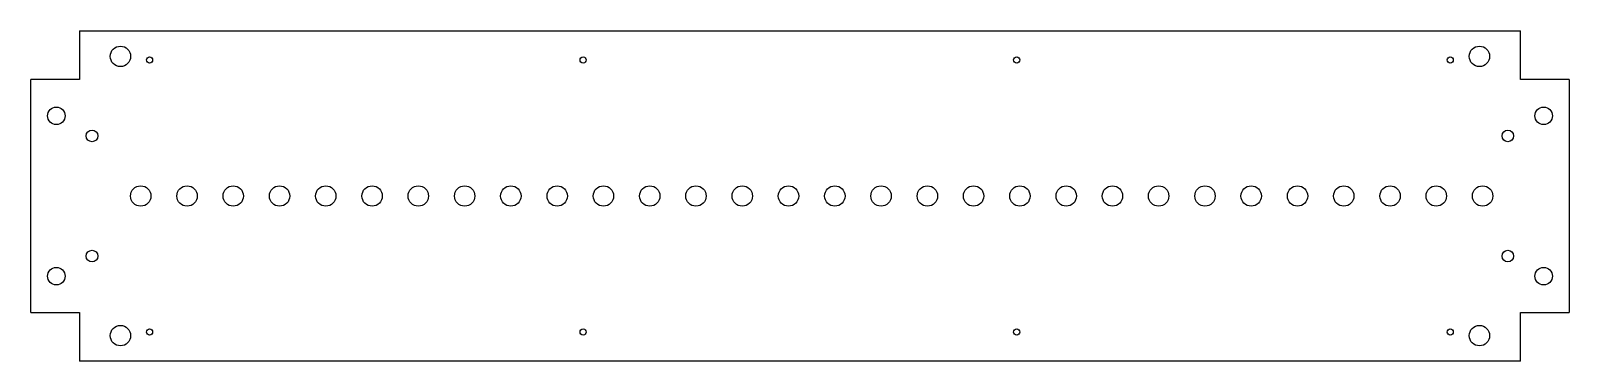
# Model space of a CAD drawing. Extents: x -528 to 528, y -113 to 113.
import ezdxf

# ---------------------------------------------------------------- set-up
doc = ezdxf.new("R2010")
doc.units = 0
doc.layers.get('0').update_dxf_attribs({"linetype": 'CONTINUOUS'})

msp = doc.modelspace()

# ---------------------------------------------------------------- linework, layer by layer
at = {"color": 7, "linetype": 'CONTINUOUS'}
for p, q in [((-494.3, 113.3), (-494.3, 79.8)), ((-494.3, 113.3), (494.3, 113.3)), ((494.3, 79.8), (494.3, 113.3)), ((-527.8, -79.8), (-527.8, 79.8)), ((-494.3, 79.8), (-527.8, 79.8)), ((527.8, 79.8), (494.3, 79.8)), ((527.8, 79.8), (527.8, -79.8)), ((-527.8, -79.8), (-494.3, -79.8)), ((-494.3, -79.8), (-494.3, -113.3)), ((494.3, -79.8), (527.8, -79.8)), ((494.3, -113.3), (494.3, -79.8)), ((494.3, -113.3), (-494.3, -113.3))]:
    msp.add_line(p, q, dxfattribs=at)
for centre, radius in [((-466.3, 95.8), 7), ((-446.3, 93.3), 2.1), ((-148.8, 93.3), 2.1), ((148.7, 93.3), 2.1), ((446.2, 93.3), 2.1), ((466.2, 95.8), 7), ((-510.3, 55), 6), ((510.3, 55), 6), ((-485.8, 41.2), 4), ((485.7, 41.2), 4), ((-452.4, 0), 7), ((-420.6, 0), 7), ((-388.9, 0), 7), ((-357.1, 0), 7), ((-325.4, 0), 7), ((-293.6, 0), 7), ((-261.9, 0), 7), ((-230.1, 0), 7), ((-198.4, 0), 7), ((-166.6, 0), 7), ((-134.9, 0), 7), ((-103.1, 0), 7), ((-71.4, 0), 7), ((-39.6, 0), 7), ((-7.9, 0), 7), ((23.9, 0), 7), ((55.6, 0), 7), ((87.4, 0), 7), ((119.1, 0), 7), ((150.9, 0), 7), ((182.7, 0), 7), ((214.4, 0), 7), ((246.1, 0), 7), ((277.9, 0), 7), ((309.6, 0), 7), ((341.4, 0), 7), ((373.1, 0), 7), ((404.9, 0), 7), ((436.6, 0), 7), ((468.4, 0), 7), ((-485.8, -41.2), 4), ((485.7, -41.2), 4), ((-510.3, -55), 6), ((510.3, -55), 6), ((-466.3, -95.8), 7), ((-446.3, -93.3), 2.1), ((-148.8, -93.3), 2.1), ((148.7, -93.3), 2.1), ((446.2, -93.3), 2.1), ((466.2, -95.8), 7)]:
    msp.add_circle(centre, radius, dxfattribs=at)

doc.saveas('drawing.dxf')
